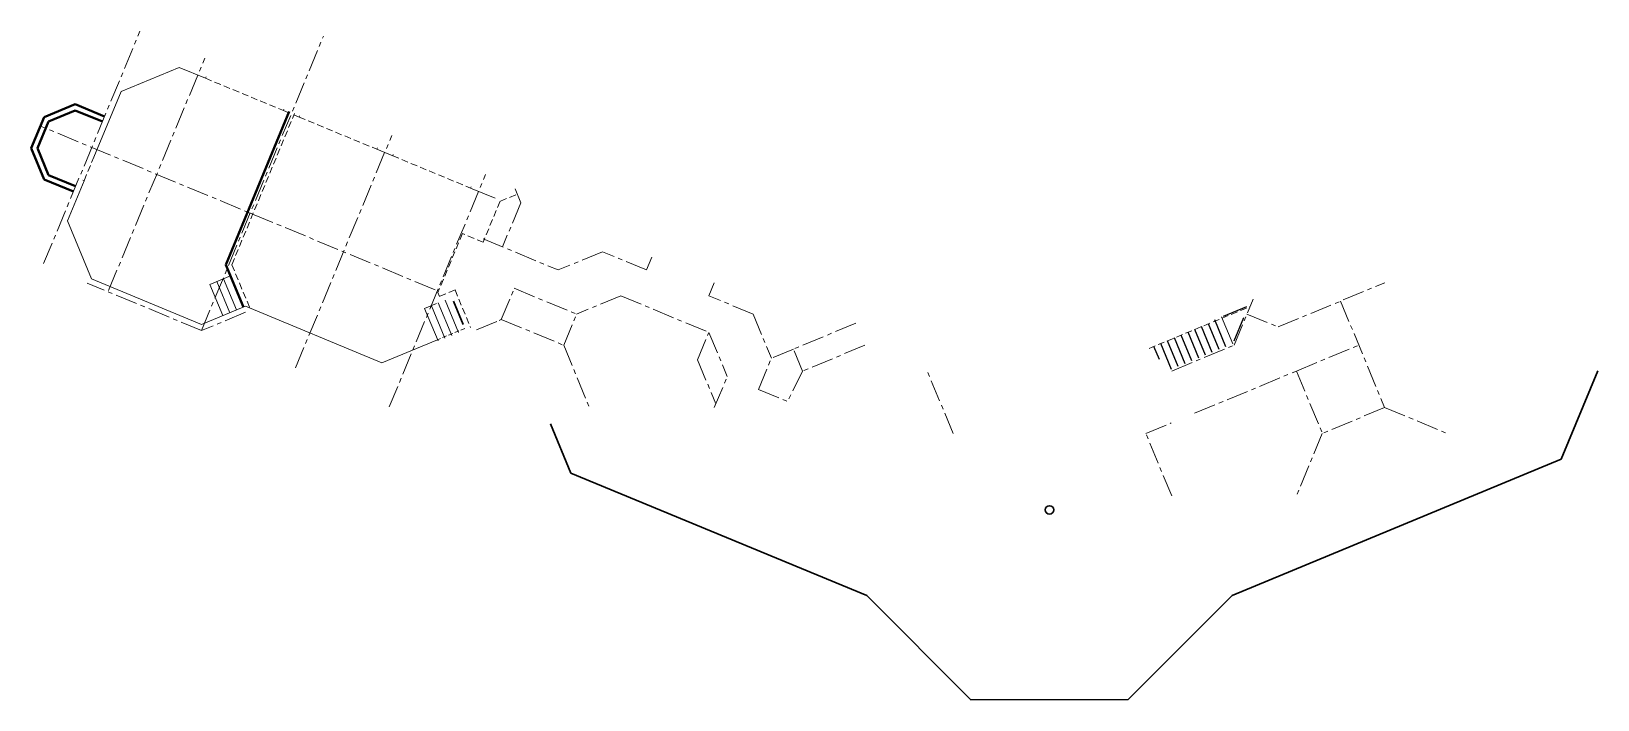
# Model space of a CAD drawing. Header units: inches. Extents: x 2775 to 28360, y 1488 to 9823.
# Drawn here: x 25750 to 27978, y 8873 to 9823 of the extents above; entities that cross this region are included whole.
import ezdxf

# ---------------------------------------------------------------- set-up
doc = ezdxf.new("R2010")
doc.units = ezdxf.units.IN
doc.header["$LTSCALE"] = 0.5
doc.header["$MEASUREMENT"] = 0
doc.linetypes.add('CENTER', pattern=[2, 1.25, -0.25, 0.25, -0.25])
doc.linetypes.add('HIDDEN', pattern=[0.375, 0.25, -0.125])
for name, color, linetype, lineweight in [('BALCONY', 3, 'CONTINUOUS', 30), ('FOUNDATION', 7, 'CONTINUOUS', 40), ('GRID', 1, 'CENTER', 20)]:
    doc.layers.add(name, color=color, linetype=linetype, lineweight=lineweight)
doc.layers.add('STAIRS', color=47, linetype='CONTINUOUS')

msp = doc.modelspace()

# ---------------------------------------------------------------- linework, layer by layer
at = {"layer": 'BALCONY', "color": 3, "ltscale": 50}
for p, q in [((27978.18282, 9340.24325), (27926.24844, 9214.80473)), ((26488.85165, 9265.03524), (26517.86667, 9195.04454)), ((26938.67818, 9020.81903), (27086.77172, 8872.77373)), ((27310.30077, 8872.81014), (27458.34634, 9020.90393)), ((27310.30077, 8872.81014), (27086.77172, 8872.77373))]:
    msp.add_line(p, q, dxfattribs=at)
at = {"layer": 'BALCONY', "color": 3, "ltscale": 150}
for p, q in [((27926.24844, 9214.80473), (27458.34634, 9020.90393)), ((26938.67818, 9020.81903), (26517.86667, 9195.04454))]:
    msp.add_line(p, q, dxfattribs=at)
at = {"layer": 'FOUNDATION', "color": 7, "linetype": 'Continuous', "lineweight": 20, "ltscale": 50}
for p, q in [((25960.45082, 9771.99629), (25877.89821, 9737.79968)), ((25801.67579, 9553.69764), (25835.88529, 9471.11391))]:
    msp.add_line(p, q, dxfattribs=at)
at = {"layer": 'FOUNDATION', "color": 7, "lineweight": 20, "ltscale": 50}
for p, q in [((25960.45082, 9771.99629), (25998.0233, 9756.44042)), ((25839.0805, 9644.04222), (25877.89821, 9737.79968)), ((26108.89631, 9710.53645), (26116.39196, 9707.43307)), ((26123.78347, 9704.37282), (26131.02731, 9701.3737)), ((26241.90032, 9655.46973), (26264.24276, 9646.21945)), ((25801.67579, 9553.69764), (25825.33161, 9610.83417)), ((26375.11577, 9600.31547), (26410.12122, 9585.82241)), ((25835.88529, 9471.11391), (25992.35102, 9406.39426)), ((25992.35102, 9406.39426), (26054.88469, 9432.41919)), ((26054.88469, 9432.41919), (26248.85948, 9352.01664)), ((26328.10941, 9384.7161), (26248.85948, 9352.01664))]:
    msp.add_line(p, q, dxfattribs=at)
at = {"layer": 'FOUNDATION', "lineweight": 20, "ltscale": 50}
for p, q in [((25998.78836, 9758.28831), (25998.0233, 9756.44042)), ((26109.66138, 9712.38433), (26108.89631, 9710.53645)), ((26131.79238, 9703.22159), (26131.02731, 9701.3737)), ((26242.66539, 9657.31761), (26241.90032, 9655.46973)), ((26265.00782, 9648.06733), (26264.24276, 9646.21945)), ((25823.49351, 9611.59519), (25825.34139, 9610.83012)), ((26375.88084, 9602.16336), (26375.11577, 9600.31547))]:
    msp.add_line(p, q, dxfattribs=at)
at = {"layer": 'FOUNDATION', "color": 7, "linetype": 'HIDDEN', "lineweight": 9, "ltscale": 75}
for p, q in [((25998.0233, 9756.44042), (26108.89631, 9710.53645)), ((26131.02731, 9701.3737), (26241.90032, 9655.46973)), ((26264.24276, 9646.21945), (26375.11577, 9600.31547))]:
    msp.add_line(p, q, dxfattribs=at)
at = {"layer": 'FOUNDATION', "linetype": 'Continuous', "ltscale": 50}
for p, q in [((25812.82924, 9719.50471), (25768.54989, 9701.16242)), ((25812.83004, 9710.84582), (25774.75676, 9695.07433)), ((25750.27565, 9656.87673), (25768.58235, 9612.68328)), ((25758.93483, 9656.87683), (25774.7049, 9618.80696))]:
    msp.add_line(p, q, dxfattribs=at)
at = {"layer": 'FOUNDATION', "ltscale": 50}
for p, q in [((25812.82924, 9719.50471), (25854.46521, 9702.26646)), ((25768.63378, 9701.19717), (25750.27565, 9656.87673)), ((25774.75676, 9695.07433), (25758.93483, 9656.87683)), ((25812.83004, 9710.84582), (25851.40495, 9694.87492)), ((26026.84326, 9491.39286), (26117.15776, 9709.28066)), ((25768.58235, 9612.68328), (25810.23571, 9595.43784)), ((25774.7049, 9618.80696), (25813.29598, 9602.82937))]:
    msp.add_line(p, q, dxfattribs=at)
at = {"layer": 'FOUNDATION', "linetype": 'HIDDEN', "lineweight": 9, "ltscale": 75}
for q in [(26124.54929, 9706.22039), (26061.04117, 9429.86733)]:
    msp.add_line((26035.50412, 9491.39489), q, dxfattribs=at)
at = {"layer": 'FOUNDATION', "color": 7, "linetype": 'HIDDEN', "lineweight": 20, "ltscale": 75}
for p, q in [((25825.33161, 9610.83417), (25839.0805, 9644.04222)), ((26417.01063, 9581.54935), (26392.91786, 9523.35743)), ((26363.3517, 9535.59849), (26328.61907, 9451.70785)), ((26392.91786, 9523.35743), (26363.3517, 9535.59849)), ((26328.61907, 9451.70785), (26330.83541, 9446.36155))]:
    msp.add_line(p, q, dxfattribs=at)
at = {"layer": 'FOUNDATION', "linetype": 'HIDDEN', "lineweight": 20, "ltscale": 75}
for p, q in [((26439.18979, 9590.73717), (26417.01063, 9581.54935)), ((26352.90509, 9455.46776), (26330.83541, 9446.36155)), ((26352.90509, 9455.46776), (26375.09549, 9401.93955)), ((27340.14784, 9372.26091), (27483.73766, 9431.76519))]:
    msp.add_line(p, q, dxfattribs=at)
at = {"layer": 'FOUNDATION', "lineweight": 20, "ltscale": 75}
msp.add_line((26057.88022, 9566.27093), (26065.27051, 9563.20765), dxfattribs=at)
at = {"layer": 'FOUNDATION', "ltscale": 10}
msp.add_line((26026.84326, 9491.39286), (26051.84532, 9431.15428), dxfattribs=at)
at = {"layer": 'FOUNDATION', "color": 7, "linetype": 'HIDDEN', "lineweight": 20, "ltscale": 50}
msp.add_line((26366.93436, 9400.73573), (26328.10941, 9384.7161), dxfattribs=at)
at = {"layer": 'GRID', "ltscale": 50}
for p, q in [((25767.82438, 9493.03899), (25904.68818, 9823.22911)), ((25992.3526, 9397.73624), (26165.8735, 9816.36326)), ((25860.16382, 9454.7643), (25997.02762, 9784.95441)), ((26324.82928, 9455.62055), (25763.3201, 9688.3661)), ((26126.0115, 9344.69452), (26262.8753, 9674.88464)), ((26259.47259, 9289.412), (26396.33639, 9619.60211)), ((26446.44344, 9579.44289), (26438.32083, 9599.03646)), ((26392.74354, 9528.16475), (26499.86303, 9483.81485)), ((26562.58541, 9509.79775), (26499.86303, 9483.81485)), ((26625.34898, 9483.82581), (26562.58541, 9509.79775)), ((26625.34417, 9483.81419), (26632.9642, 9502.21904)), ((25992.3526, 9397.73624), (25829.75216, 9465.13412)), ((26418.79066, 9413.47801), (26437.15224, 9457.82722)), ((26437.15224, 9457.82722), (26525.85066, 9421.10403)), ((26588.66076, 9447.05057), (26525.81433, 9421.01628)), ((26588.66076, 9447.05057), (26714.14175, 9395.0986)), ((26721.66263, 9465.4959), (26714.05419, 9447.11905)), ((26776.82929, 9421.14232), (26714.05419, 9447.11905)), ((27523.786, 9402.84754), (27675.21647, 9465.65135)), ((27461.00637, 9376.8817), (27488.06743, 9442.21919)), ((27612.53421, 9439.65471), (27675.10673, 9288.16816)), ((26054.91206, 9423.76543), (25992.34936, 9397.72841)), ((26412.15677, 9410.74079), (26379.07698, 9397.09168)), ((26418.79066, 9413.47801), (26415.68105, 9412.19495)), ((26418.79066, 9413.47801), (26507.48908, 9376.75485)), ((26507.48908, 9376.75485), (26525.81433, 9421.01628)), ((26776.82929, 9421.14232), (26802.8516, 9358.37071)), ((26922.92047, 9408.10965), (26834.16852, 9371.34385)), ((27479.37366, 9421.22855), (27523.786, 9402.84754)), ((26697.91434, 9355.90412), (26714.14175, 9395.0986)), ((26714.14175, 9395.0986), (26740.1408, 9332.38309)), ((26507.48908, 9376.75485), (26544.27773, 9288.0124)), ((26784.46445, 9314.03209), (26802.8516, 9358.37071)), ((26834.16852, 9371.34385), (26802.8516, 9358.37071)), ((26847.1497, 9340.03029), (26834.16852, 9371.34385)), ((26935.90165, 9376.79609), (26847.1497, 9340.03029)), ((27372.31993, 9340.12963), (27461.00637, 9376.8817)), ((27549.77029, 9340.14483), (27638.45673, 9376.89691)), ((26697.91434, 9355.90412), (26723.88343, 9293.26086)), ((26847.1497, 9340.03029), (26826.01626, 9296.82869)), ((27061.38875, 9251.33047), (27024.60007, 9340.07293)), ((27404.84612, 9280.08759), (27549.77029, 9340.14483)), ((27549.77029, 9340.14483), (27586.52236, 9251.45839)), ((26721.7281, 9288.05504), (26740.11085, 9332.45534)), ((26784.46445, 9314.03209), (26826.01626, 9296.82869)), ((27675.10673, 9288.16816), (27586.52236, 9251.45839)), ((27675.10673, 9288.16816), (27763.97272, 9251.4736)), ((27335.5602, 9251.37518), (27371.58874, 9266.30558)), ((27372.31234, 9162.68856), (27335.5602, 9251.37518)), ((27586.52236, 9251.45839), (27549.76263, 9162.70394))]:
    msp.add_line(p, q, dxfattribs=at)
at = {"layer": 'GRID', "color": 1, "ltscale": 50}
msp.add_line((26446.44344, 9579.44289), (26420.46181, 9516.68875), dxfattribs=at)
at = {"layer": 'GRID', "color": 6, "linetype": 'Continuous', "lineweight": 30, "ltscale": 50}
msp.add_circle((27198.45931, 9142.60224), 6.00011, dxfattribs=at)
at = {"layer": 'STAIRS', "lineweight": 20, "ltscale": 50}
for p, q in [((26004.35124, 9463.41209), (26033.45508, 9475.49165)), ((26326.4835, 9435.96903), (26309.72823, 9429.05561)), ((26309.72823, 9429.05561), (26328.87532, 9382.86856)), ((26319.43447, 9433.06052), (26338.58156, 9386.87347)), ((26329.14071, 9437.06543), (26348.28779, 9390.87837)), ((26338.84694, 9441.07033), (26357.99403, 9394.88328)), ((27459.1885, 9378.69922), (27443.25303, 9417.15311))]:
    msp.add_line(p, q, dxfattribs=at)
at = {"layer": 'STAIRS', "lineweight": 20, "ltscale": 10}
for p, q in [((26023.74697, 9471.46229), (26042.15131, 9427.11988)), ((26004.35124, 9463.41209), (26022.7633, 9419.05108)), ((26014.04911, 9467.43719), (26032.45731, 9423.08548))]:
    msp.add_line(p, q, dxfattribs=at)
at = {"layer": 'STAIRS', "lineweight": 30, "ltscale": 50}
msp.add_line((26350.85012, 9439.5345), (26364.63641, 9406.2789), dxfattribs=at)
at = {"layer": 'STAIRS', "lineweight": 25, "ltscale": 50}
for p, q in [((27445.91891, 9418.25786), (27479.17633, 9432.03989)), ((27461.03711, 9383.16261), (27474.81258, 9416.42275))]:
    msp.add_line(p, q, dxfattribs=at)
at = {"layer": 'STAIRS', "ltscale": 50}
for p, q in [((27430.08826, 9366.63995), (27414.91846, 9403.2462)), ((27439.78834, 9370.6597), (27424.61854, 9407.26596)), ((27449.48842, 9374.67946), (27433.55295, 9413.13335)), ((27381.58786, 9346.54116), (27366.41806, 9383.14741)), ((27391.28794, 9350.56091), (27376.11814, 9387.16717)), ((27400.98802, 9354.58067), (27385.81822, 9391.18692)), ((27410.6881, 9358.60043), (27395.5183, 9395.20668)), ((27420.38818, 9362.62019), (27405.21838, 9399.22644)), ((27354.77356, 9356.39271), (27347.0179, 9375.10789)), ((27371.88778, 9342.5214), (27356.71798, 9379.12765))]:
    msp.add_line(p, q, dxfattribs=at)

doc.saveas('drawing.dxf')
